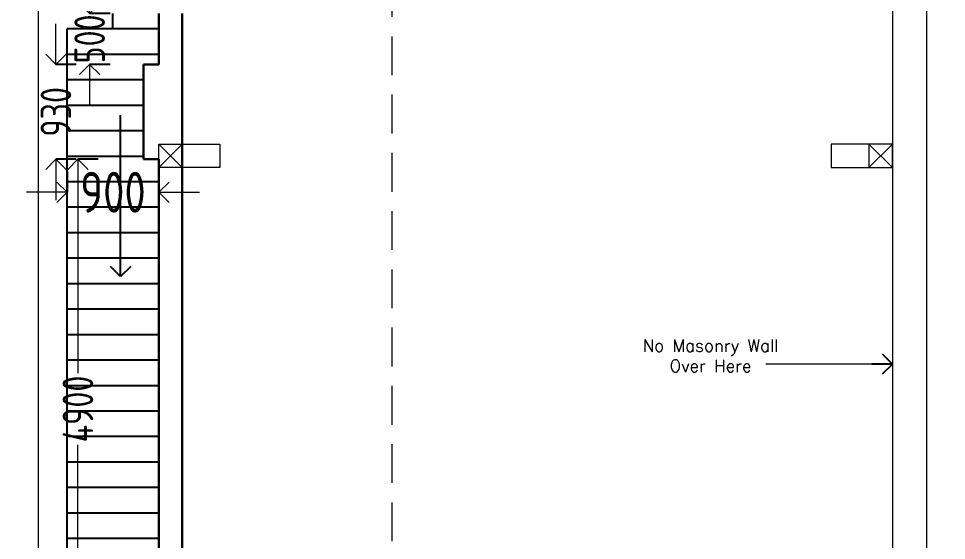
# Model space of a CAD drawing. Header units: inches. Extents: x -605 to 2991212, y -2872845 to 0.
# Drawn here: x 2173762 to 2182870, y -2693251 to -2688131 of the extents above; entities that cross this region are included whole.
import ezdxf

# ---------------------------------------------------------------- set-up
doc = ezdxf.new("R2010")
doc.units = ezdxf.units.IN
doc.header["$LTSCALE"] = 600
doc.header["$MEASUREMENT"] = 0
doc.linetypes.add('DASHED', pattern=[19.05, 12.7, -6.35])
doc.linetypes.add('DASHED2', pattern=[0.375, 0.25, -0.125])
for name, color, linetype, lineweight in [('DIM', 251, 'Continuous', 0), ('object dash', 250, 'DASHED', 5), ('rRCC 2', 40, 'Continuous', 15), ('WALLS', 7, 'Continuous', 30)]:
    doc.layers.add(name, color=color, linetype=linetype, lineweight=lineweight)
doc.layers.add('SnT-DIMENSION', color=7, linetype='Continuous')
doc.layers.add('window', color=7, linetype='Continuous', lineweight=15, true_color=0x735461)
doc.styles.add('DIM', font='geniso.shx', dxfattribs={"width": 0.85})
doc.styles.add('ROMAND', font='romand.shx')
doc.dimstyles.new('ST-100', dxfattribs={"dimscale": 100, "dimtxt": 2.5, "dimasz": 2, "dimexe": 0.18, "dimexo": 0.0625, "dimgap": 0.2, "dimtad": 0, "dimdec": 0, "dimzin": 0, "dimdsep": 46, "dimtxsty": 'DIM', "dimblk": 'OPEN90', "dimcen": 0.09, "dimclrd": 256, "dimclrt": 7, "dimadec": 0, "dimazin": 0, "dimtfac": 1, "dimtdec": 0, "dimtofl": 0, "dimtmove": 0, "dimatfit": 3, "dimldrblk": 'OPEN90', "dimfxl": 1, "dimtolj": 1, "dimtzin": 0, "dimlwd": -1, "dimarcsym": 0})

# ---------------------------------------------------------------- blocks, each defined once
blk = doc.blocks.new('_Open90')
at = {"color": 0, "linetype": 'ByBlock', "lineweight": -2}
for p, q in [((-0.5, 0.5), (0, 0)), ((0, 0), (-1, 0)), ((0, 0), (-0.5, -0.5))]:
    blk.add_line(p, q, dxfattribs=at)
blk = doc.blocks.new('*D1704')
at = {"layer": 'Defpoints', "color": 0}
for p in [(2175139.2, -2688081), (2174460.2, -2688581), (2175139.2, -2688581)]:
    blk.add_point(p, dxfattribs=at)
at = {"layer": 'DIM'}
for p, q in [((2174460.2, -2687881), (2174460.2, -2687681)), ((2174460.2, -2688781), (2174460.2, -2688981))]:
    blk.add_line(p, q, dxfattribs=at)
at = {"layer": 'DIM', "color": 0, "lineweight": -2}
for p, q in [((2174660.2, -2688081), (2174460.2, -2688081)), ((2174660.2, -2688581), (2174460.2, -2688581))]:
    blk.add_line(p, q, dxfattribs=at)
at = {"layer": 'DIM', "xscale": 200, "yscale": 200, "zscale": 200}
for p, rotation in [((2174460.2, -2688081), 270), ((2174460.2, -2688581), 90)]:
    blk.add_blockref('_Open90', p, dxfattribs=dict(at, rotation=rotation))
at = {"layer": 'DIM', "color": 7, "insert": (2174460.2, -2688331), "char_height": 300, "attachment_point": 5, "rotation": 90, "style": 'DIM'}
blk.add_mtext('\\A1;500', dxfattribs=at)
blk = doc.blocks.new('*D1705')
at = {"layer": 'Defpoints', "color": 0}
for p in [(2175139.2, -2688581), (2174129.2, -2689511), (2174989.2, -2689511)]:
    blk.add_point(p, dxfattribs=at)
at = {"layer": 'DIM'}
for p, q in [((2174129.2, -2688381), (2174129.2, -2688181)), ((2174129.2, -2689711), (2174129.2, -2689911))]:
    blk.add_line(p, q, dxfattribs=at)
at = {"layer": 'DIM', "color": 0, "lineweight": -2}
for p, q in [((2174329.2, -2688581), (2174129.2, -2688581)), ((2174329.2, -2689511), (2174129.2, -2689511))]:
    blk.add_line(p, q, dxfattribs=at)
at = {"layer": 'DIM', "xscale": 200, "yscale": 200, "zscale": 200}
for p, rotation in [((2174129.2, -2688581), 270), ((2174129.2, -2689511), 90)]:
    blk.add_blockref('_Open90', p, dxfattribs=dict(at, rotation=rotation))
at = {"layer": 'DIM', "color": 7, "insert": (2174129.2, -2689046), "char_height": 300, "attachment_point": 5, "rotation": 90, "style": 'DIM'}
blk.add_mtext('\\A1;930', dxfattribs=at)
blk = doc.blocks.new('*D1706')
at = {"layer": 'Defpoints', "color": 0}
for p in [(2174989.2, -2689511), (2174345.2, -2694411), (2175139.2, -2694411)]:
    blk.add_point(p, dxfattribs=at)
at = {"layer": 'DIM', "color": 0, "lineweight": -2}
for p, q in [((2174545.2, -2689511), (2174345.2, -2689511)), ((2174545.2, -2694411), (2174345.2, -2694411))]:
    blk.add_line(p, q, dxfattribs=at)
at = {"layer": 'DIM'}
for p, q in [((2174345.2, -2689711), (2174345.2, -2691608.9)), ((2174345.2, -2694211), (2174345.2, -2692313))]:
    blk.add_line(p, q, dxfattribs=at)
at = {"layer": 'DIM', "xscale": 200, "yscale": 200, "zscale": 200}
for p, rotation in [((2174345.2, -2689511), 90), ((2174345.2, -2694411), 270)]:
    blk.add_blockref('_Open90', p, dxfattribs=dict(at, rotation=rotation))
at = {"layer": 'DIM', "color": 7, "insert": (2174345.2, -2691961), "char_height": 300, "attachment_point": 5, "rotation": 90, "style": 'DIM'}
blk.add_mtext('\\A1;4900', dxfattribs=at)
blk = doc.blocks.new('*D1721')
at = {"layer": 'Defpoints', "color": 0}
for p in [(2173959.3, -2628655.5), (2174989.2, -2628655.5), (2174989.2, -2716075.5)]:
    blk.add_point(p, dxfattribs=at)
at = {"layer": 'DIM', "color": 0, "lineweight": -2}
for p, q in [((2174159.3, -2628655.5), (2173959.3, -2628655.5)), ((2174159.3, -2716075.5), (2173959.3, -2716075.5))]:
    blk.add_line(p, q, dxfattribs=at)
at = {"layer": 'DIM'}
for p, q in [((2173959.3, -2628855.5), (2173959.3, -2671924.6)), ((2173959.3, -2715875.5), (2173959.3, -2672806.3))]:
    blk.add_line(p, q, dxfattribs=at)
at = {"layer": 'DIM', "xscale": 200, "yscale": 200, "zscale": 200}
for p, rotation in [((2173959.3, -2628655.5), 90), ((2173959.3, -2716075.5), 270)]:
    blk.add_blockref('_Open90', p, dxfattribs=dict(at, rotation=rotation))
at = {"layer": 'DIM', "color": 7, "insert": (2173959.3, -2672365.5), "char_height": 300, "attachment_point": 5, "rotation": 90, "style": 'DIM'}
blk.add_mtext('\\A1;87420', dxfattribs=at)
blk = doc.blocks.new('*D1737')
at = {"layer": 'Defpoints', "color": 0}
for p in [(2174239.2, -2688232.5), (2175139.2, -2689477.5), (2175139.2, -2689834.7)]:
    blk.add_point(p, dxfattribs=at)
at = {"layer": 'DIM', "color": 0, "lineweight": -2}
for p, q in [((2174239.2, -2689634.7), (2174239.2, -2689834.7)), ((2175139.2, -2689634.7), (2175139.2, -2689834.7))]:
    blk.add_line(p, q, dxfattribs=at)
at = {"layer": 'DIM'}
for p, q in [((2174039.2, -2689834.7), (2173839.2, -2689834.7)), ((2175339.2, -2689834.7), (2175539.2, -2689834.7))]:
    blk.add_line(p, q, dxfattribs=at)
at = {"layer": 'DIM', "xscale": 200, "yscale": 200, "zscale": 200}
blk.add_blockref('_Open90', (2174239.2, -2689834.7), dxfattribs=at)
at = {"layer": 'DIM', "xscale": 200, "yscale": 200, "zscale": 200, "rotation": 180}
blk.add_blockref('_Open90', (2175139.2, -2689834.7), dxfattribs=at)
at = {"layer": 'DIM', "color": 7, "insert": (2174689.2, -2689834.7), "char_height": 400, "attachment_point": 5, "style": 'DIM'}
blk.add_mtext('\\A1;900', dxfattribs=at)
blk = doc.blocks.new('*D1739')
at = {"layer": 'Defpoints', "color": 0}
for p in [(2182224.2, -2686081), (2182673.4, -2686081), (2182339.2, -2713069.9)]:
    blk.add_point(p, dxfattribs=at)
at = {"layer": 'DIM', "color": 0, "lineweight": -2}
for p, q in [((2182473.4, -2686081), (2182673.4, -2686081)), ((2182473.4, -2713069.9), (2182673.4, -2713069.9))]:
    blk.add_line(p, q, dxfattribs=at)
at = {"layer": 'DIM'}
for p, q in [((2182673.4, -2686281), (2182673.4, -2699146.5)), ((2182673.4, -2712869.9), (2182673.4, -2700004.4))]:
    blk.add_line(p, q, dxfattribs=at)
at = {"layer": 'DIM', "xscale": 200, "yscale": 200, "zscale": 200}
for p, rotation in [((2182673.4, -2686081), 90), ((2182673.4, -2713069.9), 270)]:
    blk.add_blockref('_Open90', p, dxfattribs=dict(at, rotation=rotation))
at = {"layer": 'DIM', "color": 7, "insert": (2182673.4, -2699575.4), "char_height": 300, "attachment_point": 5, "rotation": 90, "style": 'DIM'}
blk.add_mtext('\\A1;26989', dxfattribs=at)

msp = doc.modelspace()

# ---------------------------------------------------------------- linework, layer by layer
at = {"color": 7, "linetype": 'DASHED2'}
for p, q in [((2174689.2, -2688231.2), (2174689.2, -2686431)), ((2175139.2, -2688231.2), (2174689.2, -2688231.2))]:
    msp.add_line(p, q, dxfattribs=at)
at = {"color": 1, "linetype": 'ByBlock'}
for p, q in [((2175139.2, -2688232.5), (2174239.2, -2688232.5)), ((2174239.2, -2694382.5), (2174239.2, -2688232.5)), ((2175139.2, -2688482.5), (2174239.2, -2688482.5)), ((2174989.2, -2688732.5), (2174239.2, -2688732.5)), ((2174989.2, -2688982.5), (2174239.2, -2688982.5)), ((2174989.2, -2689232.5), (2174239.2, -2689232.5)), ((2174989.2, -2689482.5), (2174239.2, -2689482.5)), ((2175139.2, -2689732.5), (2174239.2, -2689732.5)), ((2175139.2, -2689982.5), (2174239.2, -2689982.5)), ((2175139.2, -2690232.5), (2174239.2, -2690232.5)), ((2175139.2, -2690482.5), (2174239.2, -2690482.5)), ((2175139.2, -2690732.5), (2174239.2, -2690732.5)), ((2175139.2, -2690982.5), (2174239.2, -2690982.5)), ((2175139.2, -2691232.5), (2174239.2, -2691232.5)), ((2175139.2, -2691482.5), (2174239.2, -2691482.5)), ((2175139.2, -2691732.5), (2174239.2, -2691732.5)), ((2175139.2, -2691982.5), (2174239.2, -2691982.5)), ((2175139.2, -2692232.5), (2174239.2, -2692232.5)), ((2175139.2, -2692482.5), (2174239.2, -2692482.5)), ((2175139.2, -2692732.5), (2174239.2, -2692732.5)), ((2175139.2, -2692982.5), (2174239.2, -2692982.5)), ((2175139.2, -2693232.5), (2174239.2, -2693232.5))]:
    msp.add_line(p, q, dxfattribs=at)
at = {"layer": 'object dash', "color": 1, "ltscale": 0.05}
msp.add_lwpolyline([(2177801.9, -2717261.6), (2177429, -2717261.6), (2177429, -2626488), (2177801.9, -2626488)], dxfattribs=at)
at = {"layer": 'rRCC 2', "color": 6}
for p, q in [((2175139.2, -2689362.5), (2175369.2, -2689592.5)), ((2175139.2, -2689592.5), (2175369.2, -2689362.5)), ((2182339.2, -2689362.5), (2182109.2, -2689592.5)), ((2182339.2, -2689592.5), (2182109.2, -2689362.5))]:
    msp.add_line(p, q, dxfattribs=at)
for points in [[(2175139.2, -2689592.5), (2175139.2, -2689362.5), (2175739.2, -2689362.5), (2175739.2, -2689592.5)], [(2175139.2, -2689362.5), (2175369.2, -2689362.5), (2175369.2, -2689592.5), (2175139.2, -2689592.5)], [(2182339.2, -2689592.5), (2182339.2, -2689362.5), (2181739.2, -2689362.5), (2181739.2, -2689592.5)], [(2182339.2, -2689362.5), (2182109.2, -2689362.5), (2182109.2, -2689592.5), (2182339.2, -2689592.5)]]:
    msp.add_lwpolyline(points, close=True, dxfattribs=at)
at = {"layer": 'WALLS', "linetype": 'ByBlock'}
for p, q in [((2175139.2, -2688081), (2175139.2, -2688581)), ((2175369.2, -2688081), (2175369.2, -2694411)), ((2175139.2, -2688581), (2174989.2, -2688581)), ((2174989.2, -2688581), (2174989.2, -2689511)), ((2174989.2, -2689511), (2175139.2, -2689511)), ((2175139.2, -2689511), (2175139.2, -2694261))]:
    msp.add_line(p, q, dxfattribs=at)
at = {"layer": 'window', "color": 146, "linetype": 'ByBlock', "true_color": 0x105689}
msp.add_line((2182339.2, -2686081), (2182339.2, -2713069.9), dxfattribs=at)

# ---------------------------------------------------------------- texts
at = {"layer": 'SnT-DIMENSION', "linetype": 'ByBlock', "insert": (2181363.4, -2691278.9), "char_height": 120, "width": 1617.645, "attachment_point": 3, "style": 'ROMAND'}
msp.add_mtext('\\A1;\\pxqc;No Masonry Wall Over Here', dxfattribs=at)

# ---------------------------------------------------------------- dimensions: what is measured, and where the dimension line sits
at = {"layer": 'DIM'}
for base, p1, p2, override, picture, middle in [((2173959.3, -2628655.5), (2174989.2, -2716075.5), (2174989.2, -2628655.5), {"dimtxt": 3, "dimexe": 0, "dimexo": 0, "dimtmove": 1, "dimfxl": 2, "dimfxlon": 1, "dimtfillclr": 256, "dimarcsym": 1}, '*D1721', (2173959.3, -2672365.5)), ((2182673.4, -2686081), (2182339.2, -2713069.9), (2182224.2, -2686081), {"dimtxt": 3, "dimexe": 0, "dimexo": 0, "dimfxl": 2, "dimfxlon": 1, "dimtfillclr": 256, "dimarcsym": 1}, '*D1739', (2182673.4, -2699575.4)), ((2174460.2, -2688581), (2175139.2, -2688081), (2175139.2, -2688581), {"dimtxt": 3, "dimexe": 0, "dimexo": 0, "dimtmove": 1, "dimfxl": 2, "dimfxlon": 1, "dimtfillclr": 256, "dimarcsym": 1}, '*D1704', (2174460.2, -2688331)), ((2174129.2, -2689511), (2175139.2, -2688581), (2174989.2, -2689511), {"dimtxt": 3, "dimexe": 0, "dimexo": 0, "dimtmove": 1, "dimfxl": 2, "dimfxlon": 1, "dimtfillclr": 256, "dimarcsym": 1}, '*D1705', (2174129.2, -2689046)), ((2174345.2, -2694411), (2174989.2, -2689511), (2175139.2, -2694411), {"dimtxt": 3, "dimexe": 0, "dimexo": 0, "dimtmove": 1, "dimfxl": 2, "dimfxlon": 1, "dimtfillclr": 256, "dimarcsym": 1}, '*D1706', (2174345.2, -2691961))]:
    dim = msp.add_linear_dim(base=base, p1=p1, p2=p2, angle=90, dimstyle='ST-100', override=override, dxfattribs=at)
    dim.commit()
    dim.dimension.update_dxf_attribs({"geometry": picture, "text_midpoint": middle})
dim = msp.add_linear_dim(base=(2175139.2, -2689834.7), p1=(2174239.2, -2688232.5), p2=(2175139.2, -2689477.5), dimstyle='ST-100', override={"dimtxt": 4, "dimexe": 0, "dimexo": 0, "dimfxl": 2, "dimfxlon": 1, "dimtfillclr": 256, "dimarcsym": 1}, dxfattribs=at)
dim.commit()
dim.dimension.update_dxf_attribs({"geometry": '*D1737', "text_midpoint": (2174689.2, -2689834.7)})

# ---------------------------------------------------------------- leaders
at = {"color": 1, "linetype": 'ByBlock'}
msp.add_leader([(2174764.2, -2690662), (2174764.2, -2689080)], dimstyle='ST-100', override={"dimtxt": 4, "dimexe": 0, "dimexo": 0, "dimfxl": 2, "dimfxlon": 1, "dimtfillclr": 256, "dimarcsym": 1}, dxfattribs=at)
at = {"layer": 'DIM', "linetype": 'ByBlock'}
msp.add_leader([(2182339.2, -2691520.9), (2181096.4, -2691520.9)], dimstyle='ST-100', override={"dimtxt": 3, "dimexe": 0, "dimexo": 0, "dimfxl": 3, "dimfxlon": 1, "dimtfillclr": 256, "dimarcsym": 1}, dxfattribs=at)

doc.saveas('drawing.dxf')
